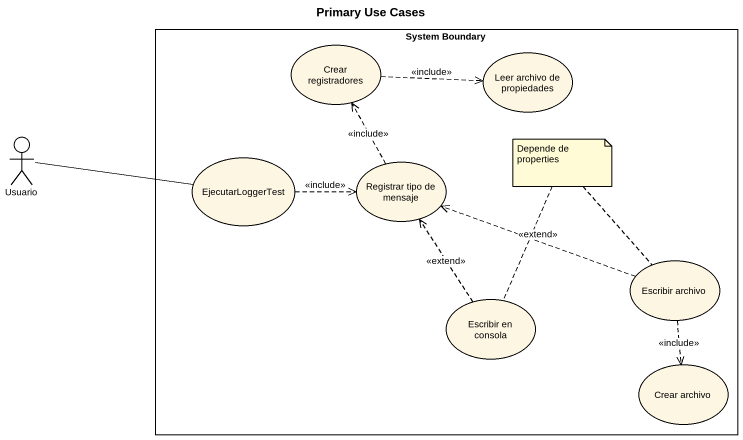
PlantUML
@startuml
title Primary Use Cases
rectangle "System Boundary" as System_Boundary {
  usecase "Crear registradores" as Crear_registradores
  usecase "Leer archivo de propiedades" as Leer_archivo_de_propiedades
  usecase EjecutarLoggerTest
  usecase "Registrar tipo de mensaje" as Registrar_tipo_de_mensaje
  usecase "Escribir archivo" as Escribir_archivo
  usecase "Escribir en consola" as Escribir_en_consola
  usecase "Crear archivo" as Crear_archivo
}
actor Usuario
Crear_registradores .right.> Leer_archivo_de_propiedades : <<include>>
Usuario -right- EjecutarLoggerTest
EjecutarLoggerTest .right.> Registrar_tipo_de_mensaje : <<include>>
Registrar_tipo_de_mensaje .up.> Crear_registradores : <<include>>
Escribir_archivo .left.> Registrar_tipo_de_mensaje : <<extend>>
Escribir_archivo ..> Crear_archivo : <<include>>
Escribir_en_consola .up.> Registrar_tipo_de_mensaje : <<extend>>
note as N1
  Depende de properties
end note
N1 .. Escribir_en_consola
N1 .. Escribir_archivo
@enduml
